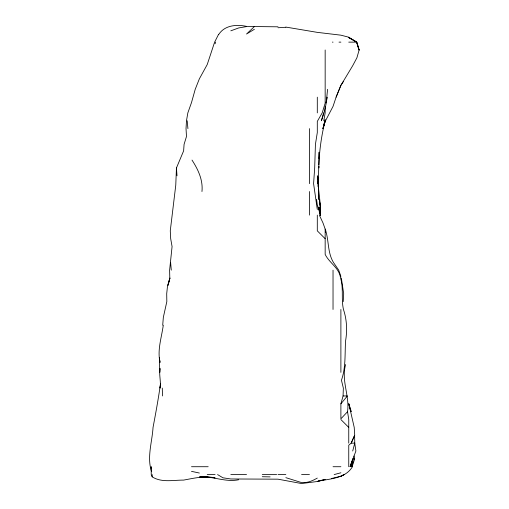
<?xml version="1.0" encoding="UTF-8"?>
<svg xmlns="http://www.w3.org/2000/svg" width="509" height="509" viewBox="0 0 509 509"><rect width="100%" height="100%" fill="white"/><g stroke="black" fill="none" stroke-linecap="round" stroke-linejoin="round"><path stroke-width="0.76" d="M318.799 166.36L318.074 186.803M159.362 357.433L159.794 372.372L160.004 368.592M318.844 166.36L318.787 167.938L319.111 152.21L318.882 158.503M318.895 164.789C319.436 149.939 321.542 135.146 325.162 120.76L322.91 128.618L325.162 121.053L323.469 125.869M345.649 364.508C340.985 380.503 349.817 395.741 347.539 411.686L340.89 418.831L340.89 403.822L343.072 395.957L343.346 388.093L341.444 380.229C345.916 367.447 344.752 354.162 345.573 340.915C347.373 330.487 346.845 319.525 343.46 309.466C341.068 299.107 343.753 288.317 340.546 278.016C339.325 267.855 329.38 263.077 325.162 254.424L325.162 229.075L323.005 222.974L319.347 215.11M218.628 34.268L214.62 42.132L207.227 64.541L199.356 78.85L195.221 89.304L191.492 102.595L187.84 112.896L186.485 120.76L186.027 128.618L186.485 136.482L184.08 144.346L183.634 150.836L176.451 167.938L175.77 185.155L170.273 230.838L170.687 238.702L172.074 246.566L169.618 270.152L169.796 278.016L168.078 285.161M318.157 178.156L317.915 183.66L317.864 182.088M343.231 301.602L343.69 293.744L341.335 278.016M162.702 325.194L163.344 317.33L166.831 301.602L166.704 293.744L167.525 285.88L169.968 278.016L168.091 285.161M353.131 458.863L352.425 466.721C345.528 478.511 330.055 478.765 318.087 481.177M326.784 97.168L327.567 89.304M159.966 368.592C158.923 375.101 161.188 381.565 160.049 388.093L160.602 383.379M160.558 383.283C158.515 398.063 155.824 412.754 153.044 427.407C152.166 442.035 146.789 457.069 151.504 471.506M163.281 325.194C161.633 337.448 157.135 350.033 160.049 362.395L159.794 360.238M323.788 120.76L325.162 112.896L325.162 106.317M325.945 102.888L327.077 97.168C326.161 105.236 324.157 113.132 321.383 120.76L323.609 112.896M325.461 232.289L325.76 230.838L325.162 229.075M352.667 459.576L351.153 466.721L352.317 460.289L350.033 466.721L355.893 450.999L354.741 443.135M323.05 128.618L325.162 119.411M352.712 450.999L354.773 443.135L354.608 435.271L351.191 443.135L348.754 445.222L348.754 466.721M285.854 27.079L317.298 32.366L340.89 35.172L348.754 37.195L356.618 42.132L359.138 49.99L356.885 57.854L352.686 65.718L340.89 85.353L336.099 97.168L333.032 106.394L325.162 121.454L323.565 125.755M215.084 43.742L215.606 42.132M352.075 466.721L354.671 458.863L354.035 456M336.099 97.168L340.89 85.353L343.473 81.446M340.89 403.822L347.392 395.957L343.072 395.957M218.864 34.268C224.883 25.094 236.774 24.279 246.534 26.385M277.99 26.812L254.398 26.551L246.534 34.02L254.398 29.287M340.89 476.259L344.103 474.585L340.89 476.227L331.454 478.524M317.298 478.104C312.329 480.878 306.984 483.346 301.143 482.449L285.854 477.665M230.812 30.826L238.676 27.944L246.534 26.602L254.398 26.551M334.159 474.585L340.89 472.778M318.017 481.126L325.162 479.465L317.298 481.508L301.576 483.55L277.99 479.173L230.812 478.975L222.948 477.805L217.578 474.585M238.676 479.758C225.302 482.507 212.686 475.902 199.356 476.99L207.227 477.003L215.084 477.843C204.51 475.629 194.018 478.186 183.634 480.095C173.117 480.038 161.582 482.831 152.185 476.85L151.237 474.585L151.198 466.721L151.396 468.299M277.99 27.753L285.854 27.27M332.377 42.132L333.032 42.132M339 42.132L340.89 42.132M348.754 42.132L356.86 42.132L359.138 49.99M354.773 443.135L351.191 443.135L354.728 435.271L354.219 427.407L348.837 403.822M352.731 458.863L354.671 458.863M191.492 466.721L208.187 466.721M333.032 466.721L340.89 466.721M207.227 474.585L215.084 474.585M230.812 474.585L246.534 474.585M262.262 474.585L276.648 474.585M277.99 474.585L285.854 474.585M301.576 474.585L309.44 474.585M200.934 476.672L207.227 476.768M262.262 476.723L270.12 476.888M191.492 471.34L199.356 473.039M356.618 41.916L348.754 37.59L356.618 42.132L358.985 49.99M325.162 238.702L317.298 230.838L317.298 215.11M340.89 419.543L348.754 427.407M192.001 160.074C198.071 169.427 203.155 180.052 201.965 191.524M340.89 276.368L338.714 270.152L333.344 262.288C327.637 252.693 328.897 241.209 325.76 230.838M351.363 411.686L348.754 403.822L350.873 411.686M317.762 178.945L317.667 175.796C317.839 188.985 321.026 201.895 320.295 215.11L319.747 207.252L320.422 215.11L317.298 204.828L316.541 199.388M317.298 209.473L313.589 183.66L314.683 167.938L315.427 144.346L317.298 132.563L317.298 121.397L322.191 112.896L325.162 103.219L325.162 49.99M320.479 215.11L318.698 207.252L320.422 215.11M347.539 411.686L348.754 419.543L348.754 443.135M187.197 120.76L187.923 128.618M170.598 262.288L171.285 270.152M176.451 167.938L177.005 175.796M318.386 178.156L318.704 199.388L318.399 193.096M162.276 388.093L162.498 395.957M340.89 309.466L340.89 372.372M333.032 270.152L333.032 309.466M317.298 97.168L317.298 112.896M309.44 128.618L309.44 183.66M309.44 191.524L309.44 215.11M152.185 474.585L152.185 476.85M320.377 207.252L319.328 199.388L320.352 207.252"/></g></svg>
